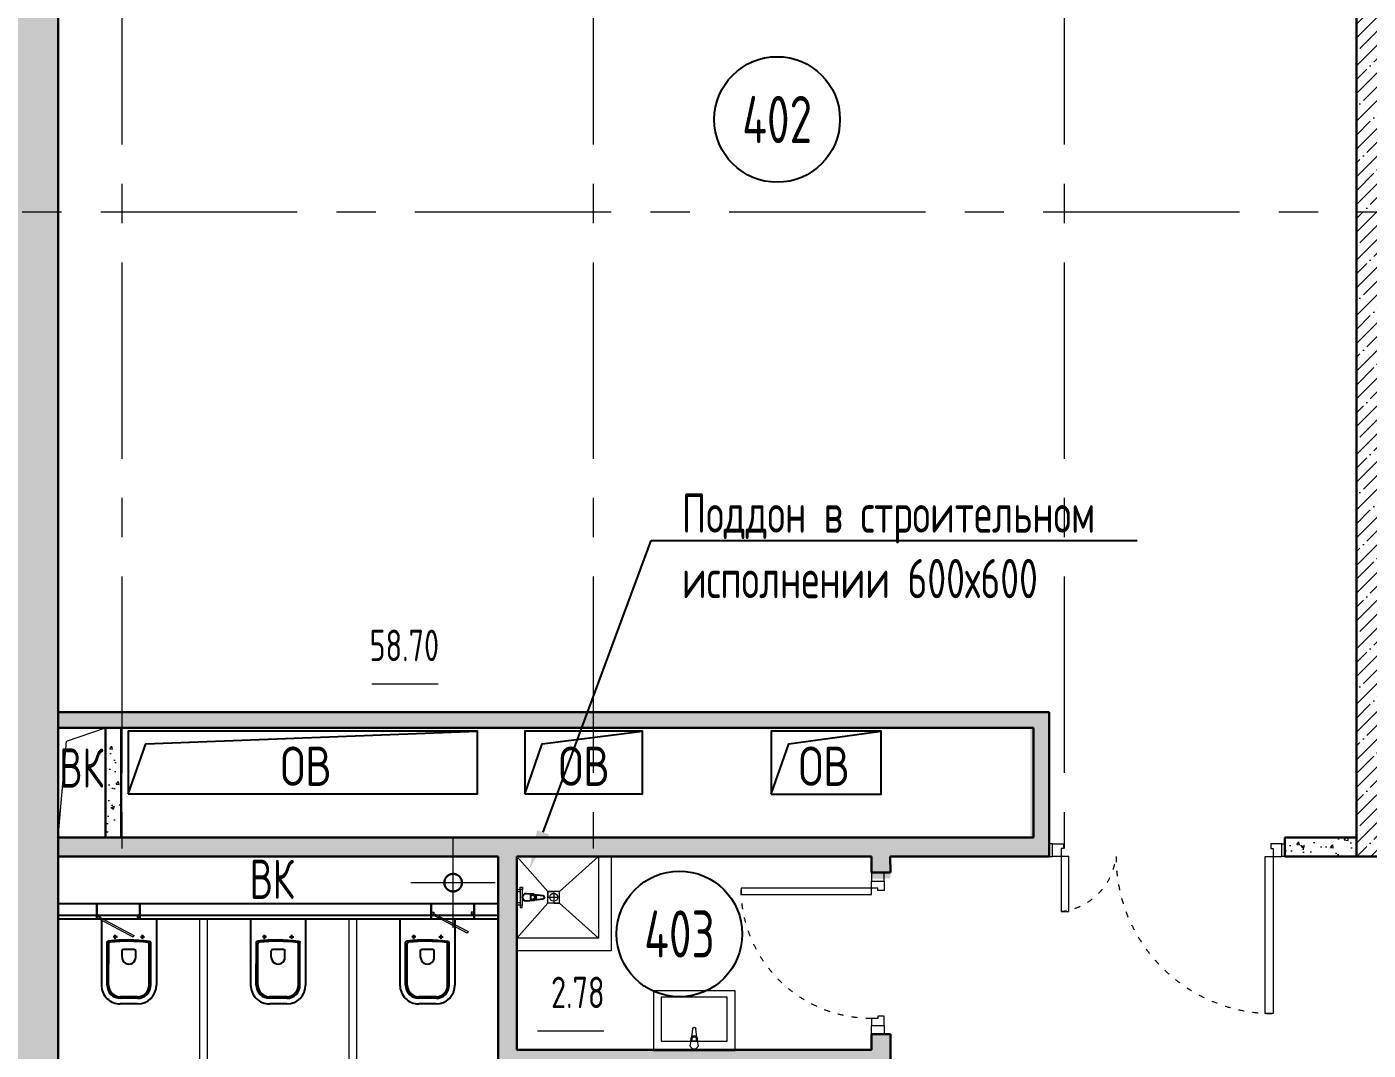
# Model space of a CAD drawing. Header units: millimetres. Extents: x -360149 to 682031, y -35655 to 209517.
# Drawn here: x 211976 to 220516, y 77347 to 83863 of the extents above; entities that cross this region are included whole.
import ezdxf
from ezdxf import colors
from ezdxf.entities.mleader import LeaderData, LeaderLine
from ezdxf.enums import TextEntityAlignment as Align
from ezdxf.math import Vec2, Vec3

# ---------------------------------------------------------------- set-up
doc = ezdxf.new("R2010")
doc.units = ezdxf.units.MM
doc.header["$MEASUREMENT"] = 0
doc.linetypes.add('ACAD_ISO03W100', pattern=[30, 12, -18])
doc.linetypes.add('CENTER', pattern=[2, 1.25, -0.25, 0.25, -0.25])
doc.layers.get('0').update_dxf_attribs({"color": 250, "lineweight": 9})
for name, color, linetype, lineweight in [('АР_Выноски АПР', 7, 'Continuous', 5), ('АР_Двери', 175, 'Continuous', 18), ('АР_Маркер экспликации', 239, 'Continuous', 13), ('АР_Номер помещения', 1, 'Continuous', 25), ('АР_Оси', 195, 'Continuous', 9), ('АР_Отметки', 250, 'Continuous', 15), ('АР_Перегородки газоблок', 165, 'Continuous', 30), ('АР_Перегородки газоблок_Штрих', 165, 'Continuous', 5), ('АР_Перегородки сантехнические', 216, 'Continuous', 9), ('АР_Помещения_площадь', 19, 'Continuous', 9), ('АР_Сущ Несущая стена', 216, 'Continuous', 30), ('АР_Штриховка монолит', 250, 'Continuous', 9), ('Подвал', 250, 'Continuous', 30), ('Эвакуация', 7, 'Continuous', 9)]:
    doc.layers.add(name, color=color, linetype=linetype, lineweight=lineweight)
for name, color, linetype in [('АР_Отверстия', 251, 'Continuous'), ('М_проемы ОВ 4-5эт', 30, 'Continuous'), ('Строит. поддон', 7, 'Continuous'), ('ТХ_сантехника', 253, 'Continuous')]:
    doc.layers.add(name, color=color, linetype=linetype)
doc.styles.add('ICOCPEUR', font='isocpeur.ttf')
doc.styles.add('ISOCPEUR', font='isocpeur.ttf', dxfattribs={"width": 0.7})
doc.styles.get("Standard").update_dxf_attribs({"font": 'isocpeur.ttf', "width": 0.7})
pattern_1 = [(50, (0, 0), (215.17805, -18.82564), [22.5, -247.5]), (355, (0, 0), (-41.6254, 225.65764), [18, -198]), (100.45144, (17.93, -1.57), (173.55265, 206.832), [19.12206, -210.34263]), (46.1842, (0, 60), (320.1724, -49.65578), [33.75, -371.25]), (96.63564, (26.68, 55.86), (280.3986, 292.2356), [28.6831, -315.51413]), (351.18416, (0, 60), (280.3986, 292.2356), [27, -297]), (21, (30, 45), (179.07212, -120.78567), [22.5, -247.5]), (326, (30, 45), (72.9946, 217.54501), [18, -198]), (71.45144, (44.92, 34.93), (252.06671, 96.75935), [19.12206, -210.34263]), (37.5, (0, 0), (3.647957, 99.868156), [0, -195.6, 0, -201, 0, -198.75]), (7.5, (0, 0), (78.92086, 118.323514), [0, -114.6, 0, -191.1, 0, -75.75]), (327.5, (-66.9, 0), (160.14673, -6.766462), [0, -75, 0, -234, 0, -310.5]), (317.5, (-96.9, 0), (174.95585, 30.031495), [0, -97.5, 0, -155.4, 0, -220.5])]

# ---------------------------------------------------------------- blocks, each defined once
blk = doc.blocks.new('Полуторная_на лестницу')
for points in [[(75, 80), (75, 1080), (124.9, 1080), (124.9, 80)], [(1375.1, 430), (1375.1, 80), (1425, 80), (1425, 430)]]:
    blk.add_lwpolyline(points, close=True)
for points in [[(0, 0), (0, 80), (20, 80), (20, 0), (0, 0)], [(20, 80), (20, 0), (90, 0), (90, 30), (75, 30), (75, 80), (20, 80)], [(1480, 80), (1480, 0), (1410, 0), (1410, 30), (1425, 30), (1425, 80), (1480, 80)], [(1500, 0), (1500, 80), (1480, 80), (1480, 0), (1500, 0)]]:
    blk.add_lwpolyline(points)
at = {"linetype": 'ACAD_ISO03W100', "ltscale": 3}
for centre, radius, start, end in [((75, 80), 1000, 0, 90), ((1465.4, 39.6), 392.5, 95.90754, 174.09246)]:
    blk.add_arc(centre, radius, start, end, dxfattribs=at)
blk = doc.blocks.new('*U172')
at = {"layer": 'АР_Номер помещения', "color": 7}
blk.add_circle((-21260.4, 2610.5), 400, dxfattribs=at)
at = {"layer": 'АР_Помещения_площадь', "color": 7}
blk.add_line((-21741.9, 1992), (-22164.3, 1992), dxfattribs=at)
at = {"color": 7, "style": 'ISOCPEUR', "width": 0.7, "flags": 1}
blk.add_attdef('КАТЕГОРИЯ', (-499.2, -2092.2), '', height=250, dxfattribs=at)
at = {"layer": 'АР_Номер помещения', "color": 7, "style": 'ISOCPEUR', "width": 0.7}
blk.add_attdef('НОМЕР_ПОМЕЩЕНИЯ', text='', height=300, dxfattribs=at).set_placement((-21260.4, 2610.5), align=Align.MIDDLE_CENTER)
at = {"layer": 'АР_Помещения_площадь', "color": 7, "style": 'ISOCPEUR', "width": 0.7}
blk.add_attdef('ПЛОЩАДЬ_ПОМЕЩЕНИЯ', text='', height=200, dxfattribs=at).set_placement((-21737.1, 2238.5), align=Align.MIDDLE_RIGHT)
at = {"layer": 'АР_Помещения_площадь', "color": 7, "lineweight": 30, "width": 0.7, "flags": 104}
blk.add_attdef('ИМЯ_ПОМЕЩЕНИЯ', text='', height=100, dxfattribs=at).set_placement((157.6, 1217.1), align=Align.MIDDLE_CENTER)
blk = doc.blocks.new('*U181')
at = {"layer": 'АР_Номер помещения', "color": 7}
blk.add_circle((-17903.2, 348.5), 400, dxfattribs=at)
at = {"layer": 'АР_Помещения_площадь', "color": 7}
blk.add_line((-20060.4, -3246.9), (-20482.8, -3246.9), dxfattribs=at)
at = {"color": 7, "style": 'ISOCPEUR', "width": 0.7, "flags": 1}
blk.add_attdef('КАТЕГОРИЯ', (-499.2, -2092.2), '', height=250, dxfattribs=at)
at = {"layer": 'АР_Номер помещения', "color": 7, "style": 'ISOCPEUR', "width": 0.7}
blk.add_attdef('НОМЕР_ПОМЕЩЕНИЯ', text='', height=300, dxfattribs=at).set_placement((-17903.2, 348.5), align=Align.MIDDLE_CENTER)
at = {"layer": 'АР_Помещения_площадь', "color": 7, "lineweight": 30, "width": 0.7, "flags": 104}
blk.add_attdef('ИМЯ_ПОМЕЩЕНИЯ', text='', height=100, dxfattribs=at).set_placement((157.6, 1217.1), align=Align.MIDDLE_CENTER)
at = {"layer": 'АР_Помещения_площадь', "color": 7, "style": 'ISOCPEUR', "width": 0.7}
blk.add_attdef('ПЛОЩАДЬ_ПОМЕЩЕНИЯ', text='', height=200, dxfattribs=at).set_placement((-20055.5, -3000.4), align=Align.MIDDLE_RIGHT)
blk = doc.blocks.new('_DotSmall')
at = {"color": 0, "linetype": 'ByBlock', "const_width": 0.5}
blk.add_lwpolyline([(-0.0625, 0, 1), (0.0625, 0, 1)], format="xyb", close=True, dxfattribs=at)
blk = doc.blocks.new('унитаз поликлиники')
for p, q in [((0, 175), (0, -175)), ((0, 175), (420, 175)), ((125.6, 86.7), (99.5, 86.7)), ((112.4, 73.1), (112.4, 100.2)), ((420, 138.7), (149.6, 138.7)), ((420, 129), (156.8, 128.7)), ((191.9, -33.7), (191.9, 33.7)), ((242.4, 43.7), (201.9, 43.7)), ((494, 57.1), (494, -57.1)), ((504, 55), (504, -55)), ((540, 55), (540, -55)), ((112.3, -73), (112.3, -100.1)), ((242.4, -43.7), (201.9, -43.7)), ((125.5, -86.5), (99.4, -86.5)), ((420, -139), (147.9, -138.7)), ((420, -129), (155.2, -128.7)), ((0, -175), (420, -175))]:
    blk.add_line(p, q)
for centre, radius, start, end in [((420, 55), 120, 0, 90), ((420.5, 55.2), 83.5, 359.86187, 90.33349), ((420, 55), 74, 0, 90), ((242.4, 0), 43.7, 270, 90), ((420, -55), 120, 270, 0), ((420, -55), 84, 270, 0), ((420, -55), 74, 270, 358.40182)]:
    blk.add_arc(centre, radius, start, end)
at = {"extrusion": (0, 0, -1)}
for centre, major_axis, ratio, start_param, end_param in [((112.4, 86.8), (3.55, 3.55), 1, 5.504025, 11.78721), ((1158.1, 0), (-731, -726.4), 0.993775, 0.659849, 0.910919), ((984.1, 0), (-23.4, -941.4), 0.89728, 1.422258, 1.677847), ((149.5, 127.3), (-5.6, -10.5), 0.821373, 1.269211, 2.570669), ((154.4, 119.8), (-5.61, -7.72), 0.798093, 1.232924, 2.686723), ((201.9, -33.5), (4.12, -9.49), 0.964797, 0.42926, 1.943413), ((147.9, -127.5), (5.4, -10.4), 0.836443, 0.56114, 1.877577), ((155.2, -117.5), (5.3, -10.4), 0.842984, 0.549902, 1.8819)]:
    blk.add_ellipse(centre, major_axis=major_axis, ratio=ratio, start_param=start_param, end_param=end_param, dxfattribs=at)
for centre, major_axis, ratio, start_param, end_param in [((201.9, 33.5), (4.12, 9.49), 0.964797, 0.42926, 1.943413), ((112.3, -86.6), (3.54, -3.55), 1, 5.504025, 11.78721)]:
    blk.add_ellipse(centre, major_axis=major_axis, ratio=ratio, start_param=start_param, end_param=end_param)
blk = doc.blocks.new('Из_буфера27431')
at = {"linetype": 'Continuous', "lineweight": 5}
for p, q in [((-138.5, 11.1), (-85.6, 17.7)), ((-138.5, 11.1), (-85.6, 17.7)), ((-76.1, 21), (-34.1, 25)), ((-76.1, 21), (-34.1, 25)), ((-59, 13.6), (-73.9, 13.6)), ((-59, 13.6), (-73.9, 13.6)), ((-59, -13.6), (-59, 13.6)), ((-59, -13.6), (-59, 13.6)), ((-85.6, -17.7), (-138.5, -11.1)), ((-85.6, -17.7), (-138.5, -11.1)), ((-34.1, -25), (-76.1, -21)), ((-34.1, -25), (-76.1, -21)), ((-73.9, -13.6), (-59, -13.6)), ((-73.9, -13.6), (-59, -13.6))]:
    blk.add_line(p, q, dxfattribs=at)
for points in [[(0, -260), (-380, -260), (-380, 260), (0, 260)], [(-59, -210), (-339.1, -210), (-339.1, 210), (-59, 210)], [(-59, -210), (-339.1, -210), (-339.1, 210), (-59, 210)]]:
    blk.add_lwpolyline(points, close=True, dxfattribs=at)
for centre, radius, start, end in [((-137.1, 0), 11.2, 97.13892, 262.86108), ((-137.1, 0), 11.2, 97.13892, 262.86108), ((-74.2, 0), 21.1, 122.77103, 237.22897), ((-74.2, 0), 21.1, 122.77103, 237.22897), ((-73.9, 0), 13.6, 90, 270), ((-73.9, 0), 13.6, 90, 270), ((-74.2, 0), 21.1, 95.16961, 122.77103), ((-74.2, 0), 21.1, 95.16961, 122.77103), ((-34.1, 0), 25, 270, 90), ((-34.1, 0), 25, 270, 90), ((-74.2, 0), 21.1, 237.22897, 264.83039), ((-74.2, 0), 21.1, 237.22897, 264.83039)]:
    blk.add_arc(centre, radius, start, end, dxfattribs=at)
blk = doc.blocks.new('*U869')
blk.add_lwpolyline([(100, 80), (100, 910), (140, 910), (140, 80)], close=True)
for points in [[(0, 0), (0, 80), (55, 80), (55, 0), (0, 0)], [(55, 80), (55, 0), (115, 0), (115, 40), (100, 40), (100, 80), (55, 80)], [(975, 80), (975, 0), (915, 0), (915, 40), (930, 40), (930, 80), (975, 80)], [(1030, 0), (1030, 80), (975, 80), (975, 0), (1030, 0)]]:
    blk.add_lwpolyline(points)
at = {"linetype": 'ACAD_ISO03W100', "ltscale": 3}
blk.add_arc((100, 80), 830, 0, 90, dxfattribs=at)
blk = doc.blocks.new('*U1069')
at = {"color": 7}
blk.add_wipeout([(-565, 60), (445, 60), (445, -310), (-565, -310)], dxfattribs=at)
for p, q in [((-530, 60), (-565, 60)), ((-550, 60), (-550, -10)), ((-550, -10), (-550, 60)), ((-510, 60), (-530, 60)), ((-510, 20), (-510, 60)), ((-500, 20), (-510, 20)), ((-500, -10), (-500, 20)), ((380, -10), (380, 20)), ((380, 20), (390, 20)), ((390, 20), (390, 60)), ((390, 60), (410, 60)), ((410, 60), (445, 60)), ((430, 60), (430, -10)), ((430, -10), (430, 60)), ((-565, -10), (-530, -10)), ((-530, -10), (-500, -10)), ((410, -10), (380, -10)), ((445, -10), (410, -10))]:
    blk.add_line(p, q)
at = {"lineweight": 30}
for p, q in [((-565, 60), (-565, -310)), ((445, 60), (445, -310))]:
    blk.add_line(p, q, dxfattribs=at)
blk.add_lwpolyline([(389, 60), (370, 25), (-424, 448), (-406, 483)], close=True)
blk = doc.blocks.new('*U1111')
at = {"color": 7}
blk.add_wipeout([(-565, 153), (445, 153), (445, -218), (-565, -218)], dxfattribs=at)
at = {"lineweight": 30}
for p, q in [((-565, 153), (-565, -218)), ((445, 153), (445, -218))]:
    blk.add_line(p, q, dxfattribs=at)
for p, q in [((-530, 60), (-565, 60)), ((-550, 60), (-550, -10)), ((-550, -10), (-550, 60)), ((-510, 60), (-530, 60)), ((-510, 20), (-510, 60)), ((-500, 20), (-510, 20)), ((-500, -10), (-500, 20)), ((380, -10), (380, 20)), ((380, 20), (390, 20)), ((390, 20), (390, 60)), ((390, 60), (410, 60)), ((410, 60), (445, 60)), ((430, 60), (430, -10)), ((430, -10), (430, 60)), ((-565, -10), (-530, -10)), ((-530, -10), (-500, -10)), ((410, -10), (380, -10)), ((445, -10), (410, -10))]:
    blk.add_line(p, q)
blk.add_lwpolyline([(389, 60), (370, 25), (-424, 448), (-406, 483)], close=True)
blk = doc.blocks.new('A$C0e870455')
at = {"layer": 'АР_Оси', "linetype": 'CENTER', "ltscale": 1000}
for p, q in [((0, -288.1), (0, 288.1)), ((268.5, 0), (-268.5, 0))]:
    blk.add_line(p, q, dxfattribs=at)
at = {"layer": 'АР_Оси', "linetype": 'CENTER', "lineweight": 30, "ltscale": 1000}
blk.add_circle((0, 0), 56, dxfattribs=at)
blk = doc.blocks.new('смеситель короткий')
for p, q in [((42, 21), (0, 25)), ((24.9, 13.6), (39.8, 13.6)), ((24.9, -13.6), (24.9, 13.6)), ((104.4, 11.1), (51.5, 17.7)), ((0, -25), (42, -21)), ((39.8, -13.6), (24.9, -13.6)), ((51.5, -17.7), (104.4, -11.1))]:
    blk.add_line(p, q)
for centre, major_axis, start_param, end_param in [((0, 0), (-17.7, 17.7), -0.785398, 2.356194), ((39.8, 0), (9.62, 9.62), 3.926991, 7.068583), ((40.1, 0), (-14.9, 14.9), -1.35736, -0.875625), ((40.1, 0), (14.9, 14.9), 4.498953, 6.496621), ((103, 0), (7.91, 7.91), 4.051589, 6.943986), ((40.1, 0), (14.9, 14.9), 4.017217, 4.498953)]:
    blk.add_ellipse(centre, major_axis=major_axis, ratio=1, start_param=start_param, end_param=end_param)

msp = doc.modelspace()

# ---------------------------------------------------------------- hatches: boundary and pattern name
at = {"layer": 'АР_Перегородки газоблок_Штрих', "ltscale": 100}
h = msp.add_hatch(dxfattribs=at)
h.set_pattern_fill('AR-CONC', color=256, scale=30)
h.set_pattern_definition([(50, (0, 100), (215.17805, -18.82564), [22.5, -247.5]), (355, (0, 100), (-41.6254, 225.65764), [18, -198]), (100.45144, (17.93, 98.43), (173.55265, 206.832), [19.12206, -210.34263]), (46.1842, (0, 160), (320.1724, -49.65578), [33.75, -371.25]), (96.63564, (26.68, 155.86), (280.3986, 292.2356), [28.6831, -315.51413]), (351.18416, (0, 160), (280.3986, 292.2356), [27, -297]), (21, (30, 145), (179.07212, -120.78567), [22.5, -247.5]), (326, (30, 145), (72.9946, 217.54501), [18, -198]), (71.45144, (44.92, 134.93), (252.06671, 96.75935), [19.12206, -210.34263]), (37.5, (0, 100), (3.647957, 99.868156), [0, -195.6, 0, -201, 0, -198.75]), (7.5, (0, 100), (78.92086, 118.323514), [0, -114.6, 0, -191.1, 0, -75.75]), (327.5, (-66.9, 100), (160.14673, -6.766462), [0, -75, 0, -234, 0, -310.5]), (317.5, (-96.9, 100), (174.95585, 30.031495), [0, -97.5, 0, -155.4, 0, -220.5])])
h.paths.add_polyline_path([(218485.16, 79498.47), (212580.55, 79498.47), (212580.55, 79398.47), (218365.16, 79398.47), (218365.16, 78580.33), (218485.16, 78580.33)])
h.paths.add_polyline_path([(212580.55, 79498.47), (212175.61, 79498.47), (212175.61, 79398.47), (212580.55, 79398.47)])
h = msp.add_hatch(dxfattribs=at)
h.set_pattern_fill('AR-CONC', color=256, scale=30)
h.set_pattern_definition([(50, (263326.31, -2e-09), (215.17805, -18.82564), [22.5, -247.5]), (355, (263326.31, -2e-09), (-41.6254, 225.65764), [18, -198]), (100.45144, (263344.24, -1.57), (173.55265, 206.832), [19.12206, -210.34263]), (46.1842, (263326.3, 60), (320.1724, -49.6558), [33.75, -371.25]), (96.63564, (263353, 55.86), (280.3986, 292.2356), [28.6831, -315.5141]), (351.18416, (263326.3, 60), (280.3986, 292.2356), [27, -297]), (21, (263356.31, 45), (179.0721, -120.78567), [22.5, -247.5]), (326, (263356.31, 45), (72.9946, 217.545), [18, -198]), (71.45144, (263371.23, 34.93), (252.0667, 96.75935), [19.12206, -210.34263]), (37.5, (263326.31, -2e-09), (3.647957, 99.868156), [0, -195.6, 0, -201, 0, -198.75]), (7.5, (263326.31, -2e-09), (78.92086, 118.32351), [0, -114.6, 0, -191.1, 0, -75.75]), (327.5, (263259.41, -2e-09), (160.14673, -6.76646), [0, -75, 0, -234, 0, -310.5]), (317.5, (263229.41, -2e-09), (174.95585, 30.0315), [0, -97.5, 0, -155.4, 0, -220.5])])
h.paths.add_polyline_path([(212575.55, 79298.47), (212475.55, 79298.47), (212475.55, 78700.3), (212575.55, 78700.3)])
h = msp.add_hatch(dxfattribs=at)
h.set_pattern_fill('AR-CONC', color=256, scale=30)
h.set_pattern_definition(pattern_1)
h.paths.add_polyline_path([(217473.34, 77448.71), (217353.34, 77448.71), (217352.98, 77349.08), (215095.93, 77348.71), (215095.93, 78580.33), (217353.02, 78580.33), (217353.34, 78439.86), (217473.34, 78440.15), (217473.03, 78580.33), (218485.1, 78580.33), (218485.23, 78700.33), (212328.35, 78700.39), (212175.61, 78700.4), (212175.61, 78580.44), (214975.93, 78580.33), (214975.93, 76146.42), (215091.08, 76146.42), (215095.93, 76151.28), (215095.93, 77228.71), (217352.94, 77228.71), (217353.34, 76265.66), (217473.34, 76265.71)])
h = msp.add_hatch(dxfattribs=at)
h.set_pattern_fill('AR-CONC', color=256, scale=30)
h.set_pattern_definition(pattern_1)
h.paths.add_polyline_path([(220440.61, 78700.33), (219985.15, 78700.33), (219985.16, 78580.33), (220440.61, 78580.33)])
at = {"layer": 'АР_Штриховка монолит', "ltscale": 100}
h = msp.add_hatch(dxfattribs=at)
h.set_pattern_fill('ANSI35', color=256, scale=500)
h.paths.add_polyline_path([(246375.61, 86650.68), (211875.61, 86650.68), (211875.61, 82685.68), (211875.61, 82485.68), (211875.61, 75165.68), (211975.61, 75165.68), (211975.61, 73908.16), (212175.61, 73908.16), (212175.61, 74865.68), (215930.61, 74865.68), (215930.61, 73683.16), (216130.61, 73683.16), (216130.61, 74865.68), (226847.63, 74865.68), (226847.63, 75165.68), (212175.61, 75165.68), (212175.61, 86350.68), (246375.61, 86350.68)])
h = msp.add_hatch(dxfattribs=at)
h.set_pattern_fill('ANSI35', color=256, scale=500)
h.paths.add_polyline_path([(220740.61, 86350.68), (220440.61, 86350.68), (220440.61, 78580.33), (220740.61, 78580.33)])

# ---------------------------------------------------------------- linework, layer by layer
at = {"layer": 'АР_Оси', "linetype": 'CENTER', "ltscale": 1000}
for p, q in [((212580.55, 134363.15), (212580.55, 78630.8)), ((215580.55, 134363.15), (215580.55, 78630.8)), ((218580.55, 134363.15), (218580.55, 78630.8)), ((212175.61, 53394.41), (212175.61, 87701.89)), ((182446.86, 82685.68), (266044.02, 82685.68))]:
    msp.add_line(p, q, dxfattribs=at)
at = {"layer": 'АР_Перегородки газоблок', "ltscale": 100}
for p, q in [((218485.16, 79498.47), (218485.16, 78700.33)), ((212475.55, 78700.33), (212475.55, 79398.47)), ((212475.55, 78700.33), (212475.55, 79398.47)), ((212575.55, 78700.33), (212575.55, 79398.47)), ((212575.55, 78700.33), (212575.55, 79398.47)), ((218385.16, 78700.33), (218385.16, 79398.47))]:
    msp.add_line(p, q, dxfattribs=at)
for points in [[(212175.61, 79498.47), (218485.16, 79498.47)], [(218225.46, 79398.47), (212175.61, 79398.47)], [(218385.16, 79398.47), (218065.16, 79398.47)], [(212175.61, 78700.33), (218197.56, 78700.33)], [(212575.55, 78700.33), (212575.55, 78700.33)], [(212575.55, 78700.33), (212575.55, 78700.33)], [(218065.16, 78700.33), (218385.16, 78700.33)], [(218485.16, 78700.33), (218485.16, 78580.33)], [(218485.16, 78700.33), (218485.16, 78700.33)], [(219985.16, 78580.33), (219985.15, 78700.33)], [(219985.15, 78700.33), (220440.61, 78700.33)], [(212175.61, 78580.33), (214975.93, 78580.33)], [(214975.93, 76146.42), (214975.93, 78580.33)], [(215095.93, 78580.39), (217353.02, 78580.39)], [(215095.93, 78580.33), (215095.93, 77348.71)], [(217353.34, 78478.71), (217353.02, 78580.33)], [(217473.03, 78580.33), (218485.16, 78580.33)], [(217473.03, 78580.33), (217473.34, 78479)], [(219985.16, 78580.33), (220440.61, 78580.33)], [(217473.34, 78479), (217353.34, 78478.71)], [(217352.98, 77348.71), (217352.94, 77448.71), (217473.34, 77448.71)], [(217473.34, 77448.71), (217473.34, 76295.71)], [(215095.93, 77348.71), (217352.98, 77348.71)]]:
    msp.add_lwpolyline(points, dxfattribs=at)
at = {"layer": 'АР_Перегородки сантехнические', "lineweight": 0}
for points in [[(213125.61, 78181.48), (213075.61, 78181.48), (213075.61, 76981.48), (213125.61, 76981.48)], [(214075.93, 78181.48), (214025.93, 78181.48), (214025.93, 76981.48), (214075.93, 76981.48)]]:
    msp.add_lwpolyline(points, close=True, dxfattribs=at)
at = {"layer": 'АР_Сущ Несущая стена', "ltscale": 100}
for p, q in [((212175.61, 86350.68), (212175.61, 75165.68)), ((220440.61, 86350.68), (220440.61, 78580.33)), ((220440.61, 78580.33), (220740.61, 78580.33))]:
    msp.add_line(p, q, dxfattribs=at)
at = {"layer": 'М_проемы ОВ 4-5эт', "color": 1, "linetype": 'ByBlock'}
for points in [[(212620.55, 78978.47), (214845.55, 78978.47), (214845.55, 79378.47), (212620.55, 79378.47)], [(215145.55, 78978.47), (215895.55, 78978.47), (215895.55, 79378.47), (215145.55, 79378.47)], [(216715.16, 78977.54), (217415.16, 78977.54), (217415.16, 79377.54), (216715.16, 79377.54)]]:
    msp.add_lwpolyline(points, close=True, dxfattribs=at)
for points in [[(212620.55, 78977.54), (212732.47, 79298.46), (214845.55, 79377.54)], [(215145.55, 78977.54), (215257.47, 79298.46), (215895.55, 79377.54)], [(216715.16, 78977.54), (216827.07, 79298.46), (217415.16, 79377.54)]]:
    msp.add_lwpolyline(points, dxfattribs=at)
at = {"layer": 'Строит. поддон', "lineweight": 0}
for p, q in [((215695.93, 78580.51), (215695.93, 77980.51)), ((215116.02, 78354.34), (215095.93, 78354.38)), ((215095.97, 78370.02), (215116.05, 78369.98)), ((215116.05, 78369.98), (215115.85, 78270.96)), ((215131.68, 78369.94), (215116.05, 78369.98)), ((215117.35, 78369.97), (215117.38, 78385.61)), ((215117.38, 78385.61), (215130.41, 78385.58)), ((215130.41, 78385.58), (215130.38, 78369.95)), ((215131.57, 78311.62), (215131.68, 78369.94)), ((215115.85, 78270.96), (215095.93, 78271.01)), ((215095.97, 78286.65), (215115.88, 78286.6)), ((215115.85, 78270.96), (215131.49, 78270.93)), ((215117.15, 78270.96), (215117.12, 78255.33)), ((215117.12, 78255.33), (215130.15, 78255.3)), ((215130.15, 78255.3), (215130.18, 78270.93)), ((215131.49, 78270.93), (215131.57, 78311.62)), ((215695.93, 77980.51), (215095.93, 77980.51))]:
    msp.add_line(p, q, dxfattribs=at)
msp.add_lwpolyline([(215615.93, 78060.51), (215367.5, 78283.01), (215367.5, 78358.01), (215615.93, 78580.51), (215367.5, 78358.01), (215292.87, 78358.01), (215095.93, 78580.51), (215292.87, 78358.01), (215330.19, 78358.01), (215330.19, 78283.01), (215367.5, 78283.01), (215292.88, 78283.01), (215095.93, 78060.51), (215292.88, 78283.01), (215292.87, 78358.01), (215292.87, 78320.51), (215367.5, 78320.51)], dxfattribs=at)
msp.add_lwpolyline([(215615.93, 78060.51), (215095.93, 78060.51), (215095.93, 78580.51), (215615.93, 78580.51)], close=True, dxfattribs=at)
msp.add_circle((215330.19, 78320.51, 0), 25, dxfattribs=at)
at = {"layer": 'Эвакуация', "lineweight": 18}
for p, q in [((212228.58, 79314.14), (212475.55, 79398.47)), ((212175.59, 78700.36), (212228.58, 79314.14)), ((212175.59, 79300.36), (212175.59, 78700.36)), ((212175.59, 79300.36), (212175.59, 78700.36))]:
    msp.add_line(p, q, dxfattribs=at)
at = {"layer": 'Эвакуация'}
msp.add_line((212175.59, 78700.36), (212175.59, 79300.36), dxfattribs=at)

# ---------------------------------------------------------------- block references
at = {"layer": 'АР_Двери', "rotation": 180}
msp.add_blockref('Полуторная_на лестницу', (219985.16, 78660.33), dxfattribs=at)
at = {"layer": 'АР_Двери', "xscale": -1, "rotation": 90}
msp.add_blockref('*U869', (217433.34, 78478.71), dxfattribs=at)
at = {"layer": 'АР_Маркер экспликации', "color": 7}
ref = msp.add_blockref('*U181', (234655.87, 82924.76), dxfattribs=at)
ref.add_attrib('НОМЕР_ПОМЕЩЕНИЯ', '402', dxfattribs={"layer": 'АР_Номер помещения', "color": 7, "height": 300, "style": 'ISOCPEUR', "width": 0.7}).set_placement((216752.66, 83273.21), align=Align.MIDDLE_CENTER)
ref.add_attrib('ПЛОЩАДЬ_ПОМЕЩЕНИЯ', '58.70', dxfattribs={"layer": 'АР_Помещения_площадь', "color": 7, "height": 200, "style": 'ISOCPEUR', "width": 0.7}).set_placement((214600.36, 79924.37), align=Align.MIDDLE_RIGHT)
ref = msp.add_blockref('*U172', (237390.97, 75476.35), dxfattribs=at)
ref.add_attrib('НОМЕР_ПОМЕЩЕНИЯ', '403', dxfattribs={"layer": 'АР_Номер помещения', "color": 7, "height": 300, "style": 'ISOCPEUR', "width": 0.7}).set_placement((216130.61, 78086.86), align=Align.MIDDLE_CENTER)
ref.add_attrib('ПЛОЩАДЬ_ПОМЕЩЕНИЯ', '2.78', dxfattribs={"layer": 'АР_Помещения_площадь', "color": 7, "height": 200, "style": 'ISOCPEUR', "width": 0.7}).set_placement((215653.91, 77714.85), align=Align.MIDDLE_RIGHT)
at = {"layer": 'Строит. поддон', "lineweight": 0, "xscale": -1, "rotation": 180}
msp.add_blockref('смеситель короткий', (215156.58, 78320.44), dxfattribs=at)
at = {"layer": 'ТХ_сантехника', "rotation": 270}
for p in [(212625.61, 78181.48), (213575.61, 78181.48), (214525.93, 78181.48)]:
    msp.add_blockref('унитаз поликлиники', p, dxfattribs=at)
at = {"layer": 'ТХ_сантехника', "ltscale": 100, "xscale": -1, "rotation": 90}
msp.add_blockref('Из_буфера27431', (216224.42, 77344.34), dxfattribs=at)

# ---------------------------------------------------------------- texts
at = {"layer": 'АР_Отверстия', "color": 1, "ltscale": 100, "char_height": 250, "attachment_point": 5, "line_spacing_factor": 0.7, "style": 'ICOCPEUR'}
for insert in [(212322.69, 79143.82), (213535.19, 78435.11)]:
    msp.add_mtext('\\A1;{\\W0.7;ВК}', dxfattribs=dict(at, insert=insert))
at = {"layer": 'АР_Отверстия', "ltscale": 100, "char_height": 250, "attachment_point": 5, "line_spacing_factor": 0.7, "style": 'ICOCPEUR'}
for insert in [(213753.11, 79155.11), (215523.3, 79155.11), (217051.45, 79155.11)]:
    msp.add_mtext('\\A1;{\\W0.8;ОВ}', dxfattribs=dict(at, insert=insert))

# ---------------------------------------------------------------- leaders
at = {"layer": 'АР_Выноски АПР'}
ml = msp.add_multileader_mtext('Standard', dxfattribs=at)
ml.set_content('\\A1;Поддон в строительном \\Pисполнении 600х600', color=256, style='ISOCPEUR')
ml.set_leader_properties()
ml.build(insert=Vec2(0, 0))
ml.multileader.update_dxf_attribs({"text_left_attachment_type": 6, "text_right_attachment_type": 6, "dogleg_length": 100, "arrow_head_size": 250})
ctx = ml.context
ctx.base_point, ctx.char_height, ctx.arrow_head_size, ctx.landing_gap_size, ctx.plane_origin = Vec3(216121.06, 80591.68), 250, 250, 25, Vec3(193694.9, 79343.52)
ctx.left_attachment, ctx.right_attachment = 6, 6
notes = []
notes.append((ctx, [(1, (1, 1, 0), (215950.56, 80591.68), (1, 0), 170.5, [(1, [(215175.93, 78500.33)], 0, [])])]))
ctx.mtext.insert, ctx.mtext.defined_height, ctx.mtext.flow_direction = Vec3(216146.06, 80891.68), 3.979039320256561e-13, 5
at = {"layer": 'АР_Отметки'}
ml = msp.add_multileader_mtext('Standard', dxfattribs=at)
ml.set_content('+9,800', color=256, style='ISOCPEUR')
ml.set_leader_properties(color=256, linetype='Continuous', lineweight=-1)
ml.set_arrow_properties(name='DOTSMALL')
ml.build(insert=Vec2(0, 0))
ml.multileader.update_dxf_attribs({"has_text_frame": 1, "text_left_attachment_type": 4, "text_right_attachment_type": 4, "dogleg_length": 100, "arrow_head_size": 180})
ctx = ml.context
ctx.base_point, ctx.char_height, ctx.arrow_head_size, ctx.landing_gap_size, ctx.plane_origin = Vec3(249563.35, 81908.8), 250, 180, 50, Vec3(249313.99, 81247.97)
ctx.left_attachment, ctx.right_attachment = 4, 4
notes.append((ctx, [(0, (0, 0, 0), (0, 0), (1, 0), 1, [])]))
ctx.mtext.insert, ctx.mtext.width, ctx.mtext.line_spacing_style, ctx.mtext.flow_direction = Vec3(249613.35, 82242.13), 852.697, 2, 5
ml = msp.add_multileader_mtext('Standard', dxfattribs=at)
ml.set_content('+9,800', color=256, style='ISOCPEUR')
ml.set_leader_properties(color=256, linetype='Continuous', lineweight=-1)
ml.set_arrow_properties(name='DOTSMALL')
ml.build(insert=Vec2(0, 0))
ml.multileader.update_dxf_attribs({"has_text_frame": 1, "text_left_attachment_type": 4, "text_right_attachment_type": 4, "dogleg_length": 100, "arrow_head_size": 180})
ctx = ml.context
ctx.base_point, ctx.char_height, ctx.arrow_head_size, ctx.landing_gap_size, ctx.plane_origin = Vec3(249563.35, 81908.8), 250, 180, 50, Vec3(249313.99, 81247.97)
ctx.left_attachment, ctx.right_attachment = 4, 4
notes.append((ctx, [(0, (0, 0, 0), (0, 0), (1, 0), 1, [])]))
ctx.mtext.insert, ctx.mtext.width, ctx.mtext.line_spacing_style, ctx.mtext.flow_direction = Vec3(249613.35, 82242.13), 852.697, 2, 5
ml = msp.add_multileader_mtext('Standard', dxfattribs=at)
ml.set_content('+13,700', color=256, style='ISOCPEUR')
ml.set_leader_properties(color=256, linetype='Continuous', lineweight=-1)
ml.set_arrow_properties(name='DOTSMALL')
ml.build(insert=Vec2(0, 0))
ml.multileader.update_dxf_attribs({"has_text_frame": 1, "text_left_attachment_type": 4, "text_right_attachment_type": 4, "dogleg_length": 100, "arrow_head_size": 180})
ctx = ml.context
ctx.base_point, ctx.char_height, ctx.arrow_head_size, ctx.landing_gap_size, ctx.plane_origin = Vec3(384014.89, 81893.81), 250, 180, 50, Vec3(383765.52, 81232.99)
ctx.left_attachment, ctx.right_attachment = 4, 4
notes.append((ctx, [(0, (0, 0, 0), (0, 0), (1, 0), 1, [])]))
ctx.mtext.insert, ctx.mtext.width, ctx.mtext.line_spacing_style, ctx.mtext.flow_direction = Vec3(384064.89, 82227.15), 852.697, 2, 5
ml = msp.add_multileader_mtext('Standard', dxfattribs=at)
ml.set_content('+13,700', color=256, style='ISOCPEUR')
ml.set_leader_properties(color=256, linetype='Continuous', lineweight=-1)
ml.set_arrow_properties(name='DOTSMALL')
ml.build(insert=Vec2(0, 0))
ml.multileader.update_dxf_attribs({"has_text_frame": 1, "text_left_attachment_type": 4, "text_right_attachment_type": 4, "dogleg_length": 100, "arrow_head_size": 180})
ctx = ml.context
ctx.base_point, ctx.char_height, ctx.arrow_head_size, ctx.landing_gap_size, ctx.plane_origin = Vec3(345392.12, 81867.26), 250, 180, 50, Vec3(342582.14, 81015.72)
ctx.left_attachment, ctx.right_attachment = 4, 4
notes.append((ctx, [(0, (0, 0, 0), (0, 0), (1, 0), 1, [])]))
ctx.mtext.insert, ctx.mtext.width, ctx.mtext.line_spacing_style, ctx.mtext.flow_direction = Vec3(345442.12, 82200.59), 852.697, 2, 5
ml = msp.add_multileader_mtext('Standard', dxfattribs=at)
ml.set_content('Л.2', color=256, style='ISOCPEUR')
ml.set_leader_properties(color=256, linetype='Continuous', lineweight=-1)
ml.set_arrow_properties(name='DOTSMALL')
ml.build(insert=Vec2(0, 0))
ml.multileader.update_dxf_attribs({"has_text_frame": 1, "text_left_attachment_type": 4, "text_right_attachment_type": 4, "dogleg_length": 100, "arrow_head_size": 180})
ctx = ml.context
ctx.base_point, ctx.char_height, ctx.arrow_head_size, ctx.landing_gap_size, ctx.plane_origin = Vec3(342702.33, 81178.71, 0), 250, 180, 50, Vec3(406731.55, 68886.9, 0)
ctx.left_attachment, ctx.right_attachment = 4, 4
notes.append((ctx, [(0, (0, 0, 0), (0, 0), (1, 0), 1, [])]))
ctx.mtext.insert, ctx.mtext.width, ctx.mtext.line_spacing_style, ctx.mtext.flow_direction = Vec3(342752.33, 81512.04, 0), 852.697, 2, 5
ml = msp.add_multileader_mtext('Standard', dxfattribs=at)
ml.set_content('Л.1', color=256, style='ISOCPEUR')
ml.set_leader_properties(color=256, linetype='Continuous', lineweight=-1)
ml.set_arrow_properties(name='DOTSMALL')
ml.build(insert=Vec2(0, 0))
ml.multileader.update_dxf_attribs({"has_text_frame": 1, "text_left_attachment_type": 4, "text_right_attachment_type": 4, "dogleg_length": 100, "arrow_head_size": 180})
ctx = ml.context
ctx.base_point, ctx.char_height, ctx.arrow_head_size, ctx.landing_gap_size, ctx.plane_origin = Vec3(246797.38, 81128.4, 0), 250, 180, 50, Vec3(272187.55, 68886.9, 0)
ctx.left_attachment, ctx.right_attachment = 4, 4
notes.append((ctx, [(0, (0, 0, 0), (0, 0), (1, 0), 1, [])]))
ctx.mtext.insert, ctx.mtext.width, ctx.mtext.line_spacing_style, ctx.mtext.flow_direction = Vec3(246847.38, 81461.73, 0), 852.697, 2, 5
ml = msp.add_multileader_mtext('Standard', dxfattribs=at)
ml.set_content('Л.1', color=256, style='ISOCPEUR')
ml.set_leader_properties(color=256, linetype='Continuous', lineweight=-1)
ml.set_arrow_properties(name='DOTSMALL')
ml.build(insert=Vec2(0, 0))
ml.multileader.update_dxf_attribs({"has_text_frame": 1, "text_left_attachment_type": 4, "text_right_attachment_type": 4, "dogleg_length": 100, "arrow_head_size": 180})
ctx = ml.context
ctx.base_point, ctx.char_height, ctx.arrow_head_size, ctx.landing_gap_size, ctx.plane_origin = Vec3(381447.11, 81026.53, 0), 250, 180, 50, Vec3(368551.08, 68485.68, 0)
ctx.left_attachment, ctx.right_attachment = 4, 4
notes.append((ctx, [(0, (0, 0, 0), (0, 0), (1, 0), 1, [])]))
ctx.mtext.insert, ctx.mtext.width, ctx.mtext.line_spacing_style, ctx.mtext.flow_direction = Vec3(381497.11, 81359.86, 0), 852.697, 2, 5
for ctx, leaders in notes:
    for number, flags, end, landing, length, lines in leaders:
        leader = LeaderData()
        leader.index, (leader.has_last_leader_line, leader.has_dogleg_vector, leader.attachment_direction) = number, flags
        leader.last_leader_point, leader.dogleg_vector, leader.dogleg_length = Vec3(end), Vec3(landing), length
        for number, points, colour, breaks in lines:
            line = LeaderLine()
            line.index, line.vertices, line.color, line.breaks = number, Vec3.list(points), colors.encode_raw_color(colour), breaks
            leader.lines.append(line)
        ctx.leaders.append(leader)

# ---------------------------------------------------------------- next in the draw order: block references
at = {"layer": 'АР_Двери', "xscale": 0.2701273999331003, "yscale": 0.2701273999331003, "zscale": 0.2701273999331003, "rotation": 180.0022807060942}
for name, p in [('*U1069', (212542.58, 78197.69)), ('*U1111', (214670.04, 78222.69))]:
    msp.add_blockref(name, p, dxfattribs=at)

# ---------------------------------------------------------------- next in the draw order: linework, layer by layer
at = {"layer": 'АР_Перегородки газоблок', "color": 0, "lineweight": 25, "ltscale": 100}
for points in [[(212175.61, 78281.48), (214975.93, 78281.48)], [(212175.61, 78206.48), (214975.93, 78206.48)], [(214975.93, 78181.48), (212175.61, 78181.48)]]:
    msp.add_lwpolyline(points, dxfattribs=at)

# ---------------------------------------------------------------- next in the draw order: block references
at = {"layer": 'Подвал', "lineweight": 13, "ltscale": 500}
msp.add_blockref('A$C0e870455', (214689.74, 78413.47), dxfattribs=at)

# ---------------------------------------------------------------- next in the draw order: leaders
at = {"layer": 'АР_Отметки'}
ml = msp.add_multileader_mtext('Standard', dxfattribs=at)
ml.set_content('Л.4', color=256, style='ISOCPEUR')
ml.set_leader_properties(color=256, linetype='Continuous', lineweight=-1)
ml.set_arrow_properties(name='DOTSMALL')
ml.build(insert=Vec2(0, 0))
ml.multileader.update_dxf_attribs({"has_text_frame": 1, "text_left_attachment_type": 4, "text_right_attachment_type": 4, "dogleg_length": 100, "arrow_head_size": 180})
ctx = ml.context
ctx.base_point, ctx.char_height, ctx.arrow_head_size, ctx.landing_gap_size, ctx.plane_origin = Vec3(492034.94, 129862.56), 250, 180, 50, Vec3(520155.38, 117704.9)
ctx.left_attachment, ctx.right_attachment = 4, 4
notes = []
notes.append((ctx, [(0, (0, 0, 0), (0, 0), (1, 0), 1, [])]))
ctx.mtext.insert, ctx.mtext.width, ctx.mtext.line_spacing_style, ctx.mtext.flow_direction = Vec3(492084.94, 130195.89), 852.697, 2, 5
ml = msp.add_multileader_mtext('Standard', dxfattribs=at)
ml.set_content('Л.4', color=256, style='ISOCPEUR')
ml.set_leader_properties(color=256, linetype='Continuous', lineweight=-1)
ml.set_arrow_properties(name='DOTSMALL')
ml.build(insert=Vec2(0, 0))
ml.multileader.update_dxf_attribs({"has_text_frame": 1, "text_left_attachment_type": 4, "text_right_attachment_type": 4, "dogleg_length": 100, "arrow_head_size": 180})
ctx = ml.context
ctx.base_point, ctx.char_height, ctx.arrow_head_size, ctx.landing_gap_size, ctx.plane_origin = Vec3(219490.04, 129862.56), 250, 180, 50, Vec3(247610.49, 117704.9)
ctx.left_attachment, ctx.right_attachment = 4, 4
notes.append((ctx, [(0, (0, 0, 0), (0, 0), (1, 0), 1, [])]))
ctx.mtext.insert, ctx.mtext.width, ctx.mtext.line_spacing_style, ctx.mtext.flow_direction = Vec3(219540.04, 130195.89), 852.697, 2, 5
ml = msp.add_multileader_mtext('Standard', dxfattribs=at)
ml.set_content('+13,200', color=256, style='ISOCPEUR')
ml.set_leader_properties(color=256, linetype='Continuous', lineweight=-1)
ml.set_arrow_properties(name='DOTSMALL')
ml.build(insert=Vec2(0, 0))
ml.multileader.update_dxf_attribs({"has_text_frame": 1, "text_left_attachment_type": 4, "text_right_attachment_type": 4, "dogleg_length": 100, "arrow_head_size": 180})
ctx = ml.context
ctx.base_point, ctx.char_height, ctx.arrow_head_size, ctx.landing_gap_size, ctx.plane_origin = Vec3(224688.95, 129360.2), 250, 180, 50, Vec3(225232.23, 130163.16)
ctx.left_attachment, ctx.right_attachment = 4, 4
notes.append((ctx, [(0, (0, 0, 0), (0, 0), (1, 0), 1, [])]))
ctx.mtext.insert, ctx.mtext.width, ctx.mtext.line_spacing_style, ctx.mtext.flow_direction = Vec3(224738.95, 129693.54), 852.697, 2, 5
for ctx, leaders in notes:
    for number, flags, end, landing, length, lines in leaders:
        leader = LeaderData()
        leader.index, (leader.has_last_leader_line, leader.has_dogleg_vector, leader.attachment_direction) = number, flags
        leader.last_leader_point, leader.dogleg_vector, leader.dogleg_length = Vec3(end), Vec3(landing), length
        for number, points, colour, breaks in lines:
            line = LeaderLine()
            line.index, line.vertices, line.color, line.breaks = number, Vec3.list(points), colors.encode_raw_color(colour), breaks
            leader.lines.append(line)
        ctx.leaders.append(leader)

doc.saveas('drawing.dxf')
